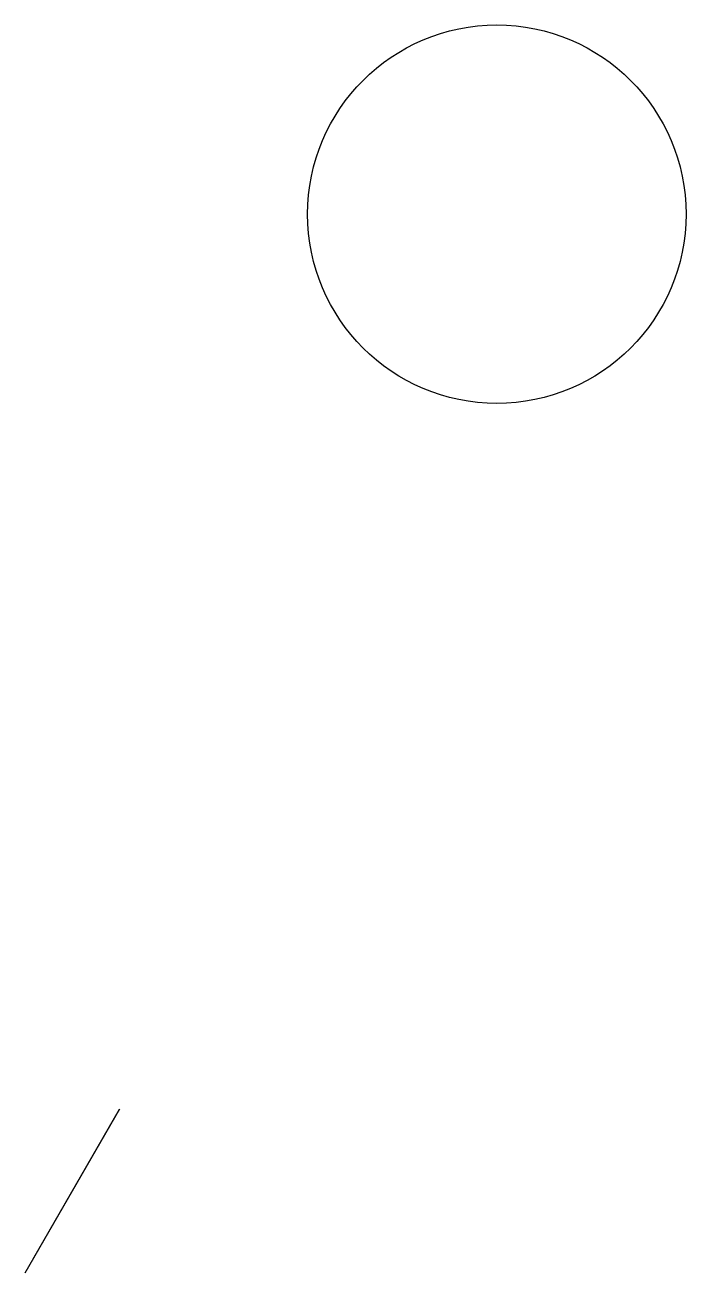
# Model space of a CAD drawing. Header units: millimetres. Extents: x 77 to 230, y 648 to 938.
import ezdxf

# ---------------------------------------------------------------- set-up
doc = ezdxf.new("R2010")
doc.units = ezdxf.units.MM

msp = doc.modelspace()

# ---------------------------------------------------------------- linework, layer by layer
at = {"ltscale": 0.5}
for p, q in [((98.71, 686.32, 120), (76.71, 648.22)), ((78.55, 651.39, 10), (98.71, 686.32, 120))]:
    msp.add_line(p, q, dxfattribs=at)
msp.add_circle((186.44, 894.42), 44, dxfattribs=at)

doc.saveas('drawing.dxf')
